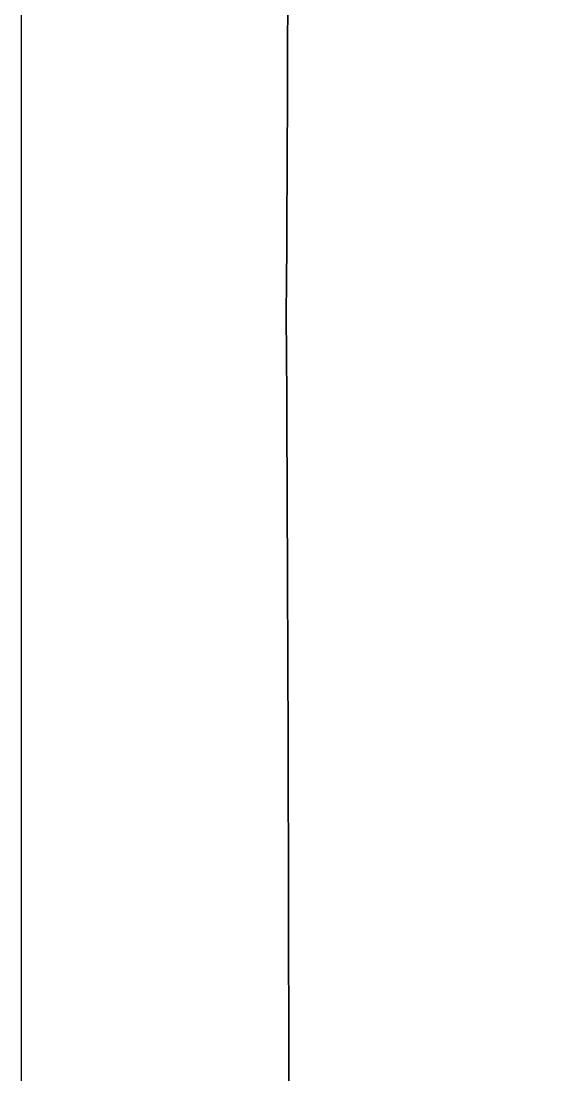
# Model space of a CAD drawing. Header units: centimetres. Extents: x -16.8 to 16.8, y -16.7 to 16.7.
# Drawn here: x -16.775 to -14.487, y -0.12 to 4.328 of the extents above; entities that cross this region are included whole.
import ezdxf

# ---------------------------------------------------------------- set-up
doc = ezdxf.new("R2010")
doc.units = ezdxf.units.CM
doc.header["$MEASUREMENT"] = 0
doc.layers.add('Layer 1', color=7, linetype='Continuous')

msp = doc.modelspace()

# ---------------------------------------------------------------- linework, layer by layer
at = {"layer": 'Layer 1', "color": 7}
for points, knots in [([(-16.77458, 16.66875), (-16.77458, 16.66875), (16.77458, 16.66875), (16.77458, 16.66875), (16.77458, 16.66875), (16.77458, 16.66875), (16.77458, -16.66875), (16.77458, -16.66875), (16.77458, -16.66875), (16.77458, -16.66875), (-16.77458, -16.66875), (-16.77458, -16.66875), (-16.77458, -16.66875), (-16.77458, -16.66875), (-16.77458, 16.66875), (-16.77458, 16.66875), (-16.77458, 16.66875), (-16.77458, 16.66875), (-16.77458, 16.66875), (-16.77458, 16.66875)], [0, 0, 0, 0, 0.1666667, 0.1666667, 0.1666667, 0.1666667, 0.3333333, 0.3333333, 0.3333333, 0.3333333, 0.5, 0.5, 0.5, 0.5, 0.6666667, 0.6666667, 0.6666667, 0.6666667, 1, 1, 1, 1]), ([(-15.59842, 15.44567), (-15.66686, 15.45519), (-15.6524, 15.37652), (-15.66086, 15.33243), (-15.66086, 15.33243), (-15.68203, 14.3196), (-15.63723, 13.30713), (-15.64534, 12.29431), (-15.64534, 12.29431), (-15.65099, 9.22549), (-15.63511, 6.15632), (-15.65522, 3.08786), (-15.65522, 3.08786), (-15.63299, -0.56938), (-15.65204, -4.22698), (-15.64569, -7.88458), (-15.64569, -7.88458), (-15.65734, -10.4715), (-15.62206, -13.05877), (-15.66404, -15.64534), (-15.66404, -15.64534), (-15.63511, -15.71343), (-15.73424, -15.97519), (-15.57655, -15.96214), (-15.57655, -15.96214), (-9.08509, -15.96461), (-2.59327, -15.96249), (3.89819, -15.96319), (3.89819, -15.96319), (7.78792, -15.95579), (11.678, -15.97836), (15.56738, -15.95191), (15.56738, -15.95191), (15.58749, -5.67796), (15.56561, 4.59599), (15.57867, 14.86994), (15.57867, 14.86994), (15.56914, 15.05691), (15.57761, 15.24741), (15.54162, 15.43156), (15.54162, 15.43156), (15.23753, 15.46931), (14.92744, 15.42309), (14.62264, 15.43544), (14.62264, 15.43544), (4.98016, 15.43191), (-4.66266, 15.43544), (-14.30514, 15.43367), (-14.30514, 15.43367), (-14.73623, 15.42768), (-15.16768, 15.45555), (-15.59842, 15.44567)], [0, 0, 0, 0, 0.0714286, 0.0714286, 0.0714286, 0.0714286, 0.1428571, 0.1428571, 0.1428571, 0.1428571, 0.2142857, 0.2142857, 0.2142857, 0.2142857, 0.2857143, 0.2857143, 0.2857143, 0.2857143, 0.3571429, 0.3571429, 0.3571429, 0.3571429, 0.4285714, 0.4285714, 0.4285714, 0.4285714, 0.5, 0.5, 0.5, 0.5, 0.5714286, 0.5714286, 0.5714286, 0.5714286, 0.6428571, 0.6428571, 0.6428571, 0.6428571, 0.7142857, 0.7142857, 0.7142857, 0.7142857, 0.7857143, 0.7857143, 0.7857143, 0.7857143, 0.8571429, 0.8571429, 0.8571429, 0.8571429, 1, 1, 1, 1])]:
    msp.add_open_spline(points, degree=3, knots=knots, dxfattribs=at)
at = {"layer": 'Layer 1', "color": 251}
msp.add_open_spline([(-15.59842, 15.44567), (-15.16768, 15.45555), (-14.73623, 15.42768), (-14.30514, 15.43367), (-14.30514, 15.43367), (-4.66266, 15.43544), (4.98016, 15.43191), (14.62264, 15.43544), (14.62264, 15.43544), (14.92744, 15.42309), (15.23753, 15.46931), (15.54162, 15.43156), (15.54162, 15.43156), (15.57761, 15.24741), (15.56914, 15.05691), (15.57867, 14.86994), (15.57867, 14.86994), (15.56561, 4.59599), (15.58749, -5.67796), (15.56738, -15.95191), (15.56738, -15.95191), (11.678, -15.97836), (7.78792, -15.95579), (3.89819, -15.96319), (3.89819, -15.96319), (-2.59327, -15.96249), (-9.08509, -15.96461), (-15.57655, -15.96214), (-15.57655, -15.96214), (-15.73424, -15.97519), (-15.63511, -15.71343), (-15.66404, -15.64534), (-15.66404, -15.64534), (-15.62206, -13.05877), (-15.65734, -10.4715), (-15.64569, -7.88458), (-15.64569, -7.88458), (-15.65204, -4.22698), (-15.63299, -0.56938), (-15.65522, 3.08786), (-15.65522, 3.08786), (-15.63511, 6.15632), (-15.65099, 9.22549), (-15.64534, 12.29431), (-15.64534, 12.29431), (-15.63723, 13.30713), (-15.68203, 14.3196), (-15.66086, 15.33243), (-15.66086, 15.33243), (-15.6524, 15.37652), (-15.66686, 15.45519), (-15.59842, 15.44567), (-15.59842, 15.44567), (-15.59842, 15.44567), (-15.59842, 15.44567), (-15.59842, 15.44567)], degree=3, knots=[0, 0, 0, 0, 0.0666667, 0.0666667, 0.0666667, 0.0666667, 0.1333333, 0.1333333, 0.1333333, 0.1333333, 0.2, 0.2, 0.2, 0.2, 0.2666667, 0.2666667, 0.2666667, 0.2666667, 0.3333333, 0.3333333, 0.3333333, 0.3333333, 0.4, 0.4, 0.4, 0.4, 0.4666667, 0.4666667, 0.4666667, 0.4666667, 0.5333333, 0.5333333, 0.5333333, 0.5333333, 0.6, 0.6, 0.6, 0.6, 0.6666667, 0.6666667, 0.6666667, 0.6666667, 0.7333333, 0.7333333, 0.7333333, 0.7333333, 0.8, 0.8, 0.8, 0.8, 0.8666667, 0.8666667, 0.8666667, 0.8666667, 1, 1, 1, 1], dxfattribs=at)

doc.saveas('drawing.dxf')
